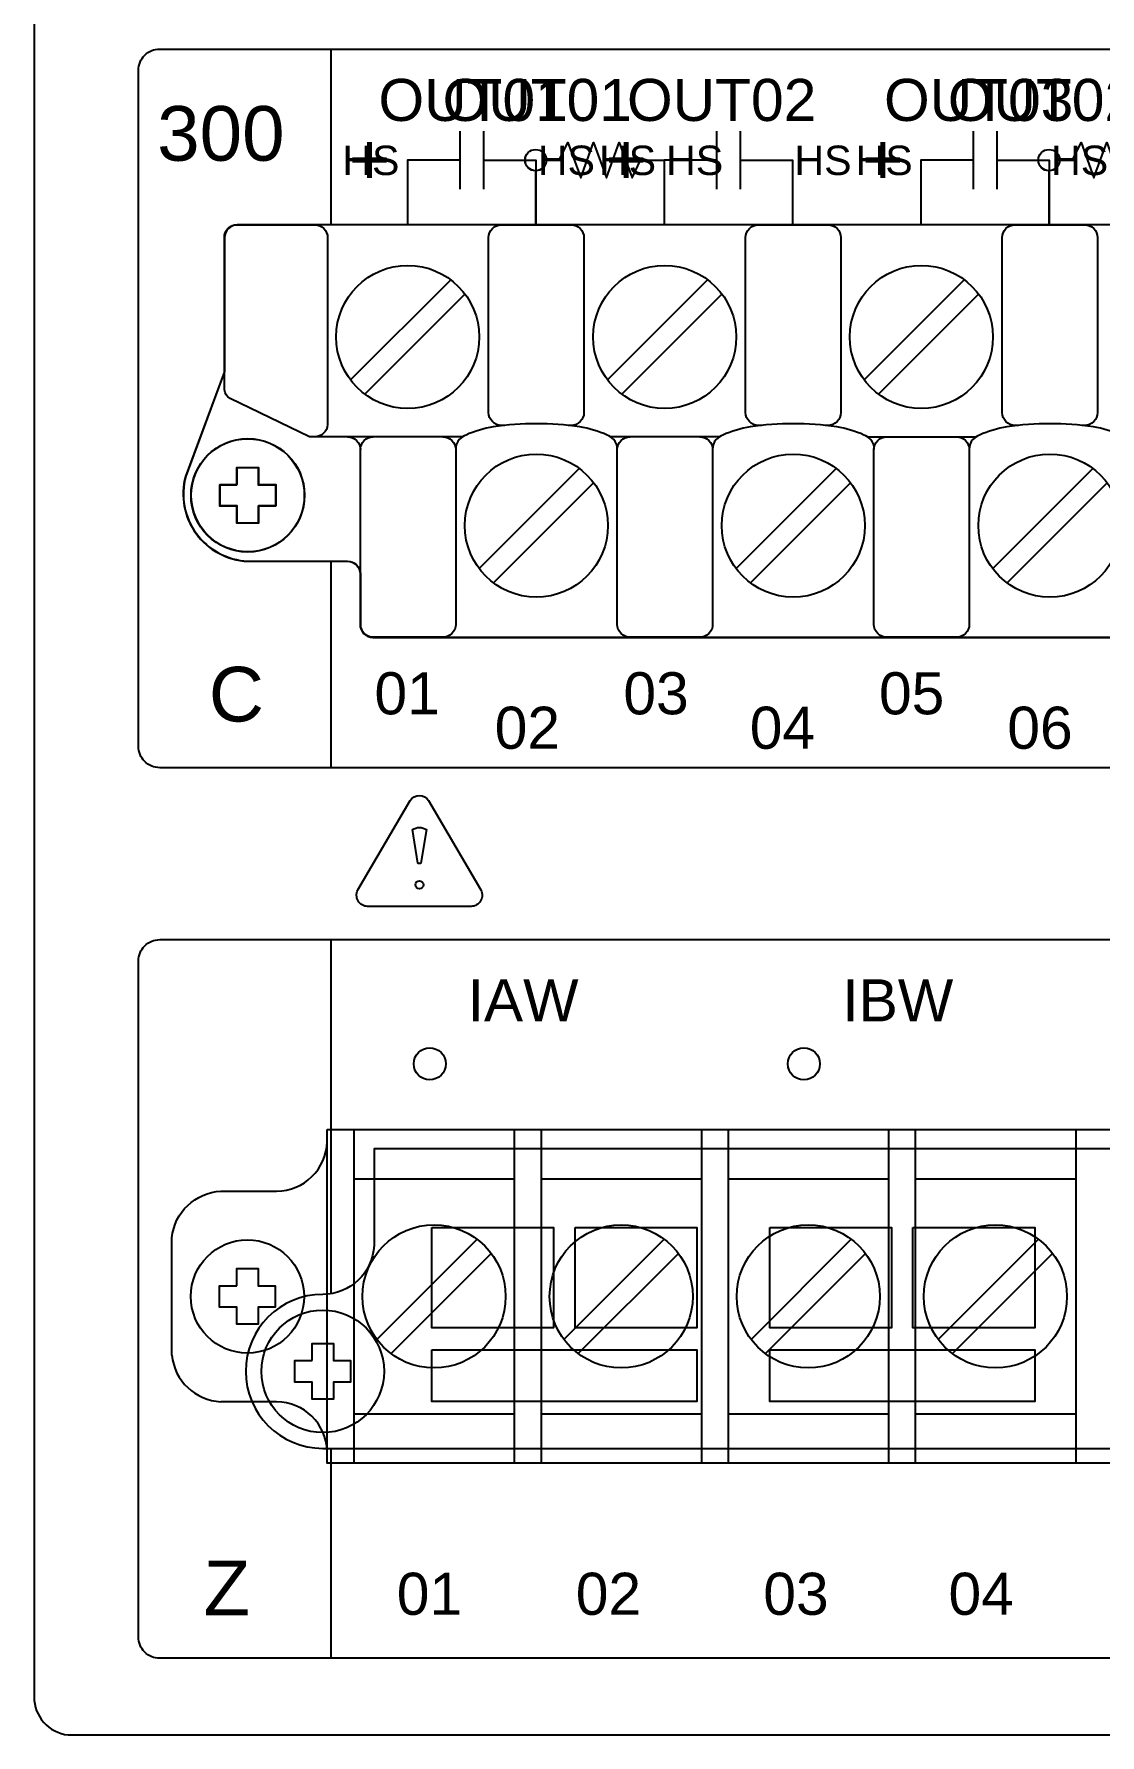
# Model space of a CAD drawing. Extents: x 1 to 47, y 1 to 34.6.
# Drawn here: x 27 to 29.492, y 8.595 to 12.571 of the extents above; entities that cross this region are included whole.
import ezdxf

# ---------------------------------------------------------------- set-up
doc = ezdxf.new("R2010")
doc.units = 0
doc.header["$MEASUREMENT"] = 0
for name, color, linetype in [('2_1__X__SCREW_TERMINAL_BLO', 7, 'CONTINUOUS'), ('2_2__2__CONNECTORIZED', 7, 'CONTINUOUS'), ('8_1__0__EMPTY_IO_BOARD_POS', 7, 'CONTINUOUS'), ('8_2__2___8__OPTOISOLATED_I', 7, 'CONTINUOUS'), ('8_3__7___8__OPTOISOLATED_I', 7, 'CONTINUOUS'), ('8_4__C___18__COMMON____6__', 7, 'CONTINUOUS'), ('8_5__D___18__COMMON____6__', 7, 'CONTINUOUS'), ('8_6__E___8__OPTOISOLATED_I', 7, 'CONTINUOUS'), ('8_7__4___18__COMMON____6__', 7, 'CONTINUOUS'), ('8_8__8___8__OPTOISOLATED_I', 7, 'CONTINUOUS'), ('9_0______DWG_', 7, 'CONTINUOUS')]:
    doc.layers.add(name, color=color, linetype=linetype)
doc.styles.add('ARIAL', font='arial.ttf')

msp = doc.modelspace()

# ---------------------------------------------------------------- linework, layer by layer
at = {"layer": '2_1__X__SCREW_TERMINAL_BLO'}
for points in [[(27.6942, 10.4545), (27.6942, 10.0103)], [(27.7477, 10.0103), (27.7477, 9.2303)], [(28.1227, 10.0103), (28.1227, 9.2303)], [(28.1853, 10.0103), (28.1853, 9.2303)], [(28.5603, 10.0103), (28.5603, 9.2303)], [(28.6228, 10.0103), (28.6228, 9.2303)], [(28.9978, 10.0103), (28.9978, 9.2303)], [(29.0603, 10.0103), (29.0603, 9.2303)], [(29.4353, 10.0103), (29.4353, 9.2303)], [(27.7477, 9.8952), (28.1227, 9.8952)], [(28.1853, 9.8952), (28.5603, 9.8952)], [(28.6228, 9.8952), (28.9978, 9.8952)], [(29.0603, 9.8952), (29.4353, 9.8952)], [(28.0357, 9.7543), (27.8015, 9.5201)], [(28.4732, 9.7543), (28.239, 9.5201)], [(28.9106, 9.7543), (28.6764, 9.5201)], [(29.3481, 9.7543), (29.1139, 9.5201)], [(28.0691, 9.7208), (27.8349, 9.4867)], [(28.5066, 9.7208), (28.2725, 9.4867)], [(28.944, 9.7208), (28.7098, 9.4867)], [(29.3815, 9.7208), (29.1474, 9.4867)], [(28.1227, 9.3454), (27.7477, 9.3454)], [(28.5603, 9.3454), (28.1853, 9.3454)], [(28.9978, 9.3454), (28.6228, 9.3454)], [(29.4353, 9.3454), (29.0603, 9.3454)], [(27.6942, 9.2303), (27.6942, 8.7745)]]:
    msp.add_lwpolyline(points, dxfattribs=at)
for points in [[(27.3224, 9.4831), (27.3224, 9.7575, -0.374201), (27.437, 9.8663), (27.5672, 9.8663, 0.403969), (27.6852, 9.9822)], [(27.3224, 9.4831, 0.374201), (27.437, 9.3743)], [(27.6852, 9.2584, 0.403969), (27.5672, 9.3743), (27.437, 9.3743, -0.374201)]]:
    msp.add_lwpolyline(points, format="xyb", dxfattribs=at)
for points in [[(27.6852, 10.0103), (30.3727, 10.0103), (30.3727, 9.2303), (27.6852, 9.2303)], [(27.474, 9.6451), (27.474, 9.6854), (27.524, 9.6854), (27.524, 9.6451), (27.5641, 9.6451), (27.5641, 9.5951), (27.524, 9.5951), (27.524, 9.5552), (27.474, 9.5552), (27.474, 9.5951), (27.4339, 9.5951), (27.4339, 9.6451)]]:
    msp.add_lwpolyline(points, close=True, dxfattribs=at)
for centre, radius in [((27.9353, 9.6205), 0.1673), ((28.3728, 9.6205), 0.1673), ((28.8102, 9.6205), 0.1673), ((29.2477, 9.6205), 0.1673), ((27.499, 9.6203), 0.1324)]:
    msp.add_circle(centre, radius, dxfattribs=at)
at = {"layer": '2_2__2__CONNECTORIZED'}
for points in [[(27.6942, 10.4545), (27.6942, 9.6269)], [(27.6942, 9.2653), (27.6942, 8.7745)]]:
    msp.add_lwpolyline(points, dxfattribs=at)
msp.add_lwpolyline([(27.675, 9.6253, 1), (27.675, 9.2653), (30.265, 9.2651), (30.265, 9.4914, -0.405199), (30.3849, 9.6053, 0.999995), (30.3849, 9.9654), (27.795, 9.9652), (27.795, 9.7392, -0.399232)], format="xyb", close=True, dxfattribs=at)
for points in [[(27.9299, 9.7818), (28.2149, 9.7818), (28.2149, 9.5468), (27.9299, 9.5468)], [(28.2649, 9.7818), (28.5499, 9.7818), (28.5499, 9.5468), (28.2649, 9.5468)], [(28.7199, 9.7818), (29.0049, 9.7818), (29.0049, 9.5468), (28.7199, 9.5468)], [(29.0549, 9.7818), (29.3399, 9.7818), (29.3399, 9.5468), (29.0549, 9.5468)], [(27.65, 9.4705), (27.65, 9.5104), (27.7, 9.5104), (27.7, 9.4705), (27.7401, 9.4705), (27.7401, 9.4201), (27.7, 9.4201), (27.7, 9.3802), (27.65, 9.3802), (27.65, 9.4201), (27.6099, 9.4201), (27.6099, 9.4705), (27.65, 9.4705)], [(27.9299, 9.4952), (28.5499, 9.4952), (28.5499, 9.3752), (27.9299, 9.3752)], [(28.7199, 9.4952), (29.3399, 9.4952), (29.3399, 9.3752), (28.7199, 9.3752)]]:
    msp.add_lwpolyline(points, close=True, dxfattribs=at)
msp.add_circle((27.675, 9.4453), 0.1433, dxfattribs=at)
at = {"layer": '8_1__0__EMPTY_IO_BOARD_POS'}
msp.add_lwpolyline([(27.7625, 11.3088), (27.7625, 11.1908, 0.414213), (27.7925, 11.1608), (32.7743, 11.1608, 0.414214), (32.8043, 11.1908), (32.8043, 11.5038), (32.8952, 11.7486, 0.480048), (32.7502, 11.9468), (32.516, 11.9468, -0.414214), (32.486, 11.9768), (32.486, 12.0949, 0.414212), (32.456, 12.1249), (32.456, 12.125), (27.4749, 12.125, 0.414215), (27.4449, 12.095), (27.445, 11.7821), (27.3541, 11.5374, 0.47859), (27.4991, 11.3388), (27.7325, 11.3388, -0.414214)], format="xyb", close=True, dxfattribs=at)
msp.add_lwpolyline([(27.4745, 11.5177), (27.4745, 11.558), (27.5244, 11.558), (27.5244, 11.5177), (27.5646, 11.5177), (27.5646, 11.4678), (27.5244, 11.4678), (27.5244, 11.4278), (27.4745, 11.4278), (27.4745, 11.4678), (27.4344, 11.4678), (27.4344, 11.5177)], close=True, dxfattribs=at)
msp.add_circle((27.4995, 11.4929), 0.1324, dxfattribs=at)
at = {"layer": '8_2__2___8__OPTOISOLATED_I'}
for points in [[(27.9953, 12.344), (27.9953, 12.209)], [(28.051, 12.344), (28.051, 12.209)], [(28.5953, 12.344), (28.5953, 12.209)], [(28.651, 12.344), (28.651, 12.209)], [(29.1953, 12.344), (29.1953, 12.209)], [(29.251, 12.344), (29.251, 12.209)], [(27.9953, 12.2765), (27.8732, 12.2765), (27.8732, 12.1253)], [(28.051, 12.2765), (28.1732, 12.2765), (28.1732, 12.1253)], [(28.5953, 12.2765), (28.4732, 12.2765), (28.4732, 12.1253)], [(28.651, 12.2765), (28.7732, 12.2765), (28.7732, 12.1253)], [(29.1953, 12.2765), (29.0732, 12.2765), (29.0732, 12.1253)], [(29.251, 12.2765), (29.3732, 12.2765), (29.3732, 12.1253)], [(27.9741, 11.997), (27.7399, 11.7628)], [(28.5749, 11.997), (28.3407, 11.7628)], [(29.1749, 11.997), (28.9407, 11.7628)], [(28.0075, 11.9635), (27.7733, 11.7294)], [(28.6083, 11.9635), (28.3741, 11.7294)], [(29.2083, 11.9635), (28.9741, 11.7294)], [(28.6031, 11.6299), (28.3472, 11.6299)], [(28.948, 11.6299), (29.2031, 11.6299)], [(28.2747, 11.556), (28.0406, 11.3218)], [(28.8755, 11.556), (28.6413, 11.3218)], [(29.4755, 11.556), (29.2413, 11.3218)], [(28.3082, 11.5225), (28.074, 11.2884)], [(28.9089, 11.5225), (28.6748, 11.2884)], [(29.5089, 11.5225), (29.2748, 11.2884)]]:
    msp.add_lwpolyline(points, dxfattribs=at)
msp.add_lwpolyline([(27.763, 11.3092), (27.763, 11.1912, 0.414213), (27.793, 11.1612), (32.7748, 11.1611, 0.414214), (32.8048, 11.1911), (32.8048, 11.5042), (32.8957, 11.7489, 0.480048), (32.7507, 11.9471), (32.5165, 11.9471, -0.414214), (32.4865, 11.9771), (32.4865, 12.0953, 0.414212), (32.4565, 12.1253), (32.4565, 12.1253), (27.4754, 12.1253, 0.414215), (27.4454, 12.0954), (27.4455, 11.7825), (27.3546, 11.5377, 0.47859), (27.4996, 11.3392), (27.733, 11.3392, -0.414214)], format="xyb", close=True, dxfattribs=at)
for points in [[(28.0023, 11.6299), (27.6442, 11.6299), (27.4583, 11.7197, -0.241986), (27.4455, 11.7396), (27.4454, 12.0953, -0.422157), (27.4721, 12.1252), (27.6564, 12.1253, -0.414214), (27.6864, 12.0953), (27.6864, 11.6582, -0.390527), (27.6564, 11.6299)], [(28.1007, 11.6566), (28.0928, 11.6566, -0.414214), (28.0628, 11.6866), (28.0628, 12.0953, -0.414214), (28.0928, 12.1253), (28.2557, 12.1253, -0.414214), (28.2857, 12.0953), (28.2857, 11.6866, -0.414214), (28.2557, 11.6566), (28.2489, 11.6566)], [(28.7015, 11.6566), (28.6936, 11.6566, -0.414214), (28.6636, 11.6866), (28.6636, 12.0953, -0.414214), (28.6936, 12.1253), (28.8564, 12.1253, -0.414214), (28.8864, 12.0953), (28.8864, 11.6866, -0.414214), (28.8564, 11.6566), (28.8496, 11.6566)], [(29.3015, 11.6566), (29.2936, 11.6566, -0.414214), (29.2636, 11.6866), (29.2636, 12.0953, -0.414214), (29.2936, 12.1253), (29.4564, 12.1253, -0.414214), (29.4864, 12.0953), (29.4864, 11.6866, -0.414214), (29.4564, 11.6566), (29.4496, 11.6566)], [(28.3637, 11.5999, 0.191033), (28.3552, 11.6238, 0.081668), (28.3396, 11.634, 0.0591), (28.2759, 11.6533, 0.034646), (28.1744, 11.6604, 0.03436), (28.0737, 11.6533, 0.0591), (28.01, 11.634, 0.081668), (27.9943, 11.6238, 0.191033), (27.9858, 11.5999)], [(28.9645, 11.5999, 0.191033), (28.956, 11.6238, 0.081668), (28.9404, 11.634, 0.0591), (28.8766, 11.6533, 0.034646), (28.7751, 11.6604, 0.03436), (28.6744, 11.6533, 0.0591), (28.6107, 11.634, 0.081668), (28.5951, 11.6238, 0.191033), (28.5866, 11.5999)], [(29.5645, 11.5999, 0.191033), (29.556, 11.6238, 0.081668), (29.5404, 11.634, 0.0591), (29.4767, 11.6533, 0.034646), (29.3751, 11.6604, 0.03436), (29.2745, 11.6533, 0.0591), (29.2107, 11.634, 0.081668), (29.1951, 11.6238, 0.191033), (29.1866, 11.5999)], [(27.733, 11.6299, -0.414214), (27.763, 11.5999)], [(27.9558, 11.6299, -0.414214), (27.9858, 11.5999), (27.9858, 11.1912, -0.414214), (27.9558, 11.1612), (27.793, 11.1612, -0.414214), (27.763, 11.1912), (27.763, 11.5999, -0.414214), (27.793, 11.6299)], [(28.5566, 11.6299, -0.414214), (28.5866, 11.5999), (28.5866, 11.1912, -0.414214), (28.5566, 11.1612), (28.3937, 11.1612, -0.414214), (28.3637, 11.1912), (28.3637, 11.5999, -0.414214), (28.3937, 11.6299)], [(29.1566, 11.6299, -0.414214), (29.1866, 11.5999), (29.1866, 11.1912, -0.414214), (29.1566, 11.1612), (28.9937, 11.1612, -0.414214), (28.9637, 11.1912), (28.9637, 11.5999, -0.414214), (28.9937, 11.6299)]]:
    msp.add_lwpolyline(points, format="xyb", dxfattribs=at)
msp.add_lwpolyline([(27.475, 11.5181), (27.475, 11.5584), (27.525, 11.5584), (27.525, 11.5181), (27.5651, 11.5181), (27.5651, 11.4681), (27.525, 11.4681), (27.525, 11.4282), (27.475, 11.4282), (27.475, 11.4681), (27.4349, 11.4681), (27.4349, 11.5181)], close=True, dxfattribs=at)
for centre, radius in [((27.8737, 11.8632), 0.1673), ((28.4745, 11.8632), 0.1673), ((29.0745, 11.8632), 0.1673), ((27.5, 11.4933), 0.1324), ((28.1744, 11.4222), 0.1673), ((28.7751, 11.4222), 0.1673), ((29.3751, 11.4222), 0.1673)]:
    msp.add_circle(centre, radius, dxfattribs=at)
at = {"layer": '8_3__7___8__OPTOISOLATED_I'}
for points in [[(27.9953, 12.344), (27.9953, 12.209)], [(28.0509, 12.344), (28.0509, 12.209)], [(28.5953, 12.344), (28.5953, 12.209)], [(28.6509, 12.344), (28.6509, 12.209)], [(29.1953, 12.344), (29.1953, 12.209)], [(29.2509, 12.344), (29.2509, 12.209)], [(27.9953, 12.2765), (27.8731, 12.2765), (27.8731, 12.1253)], [(28.0509, 12.2765), (28.1731, 12.2765), (28.1731, 12.1253)], [(28.5953, 12.2765), (28.4731, 12.2765), (28.4731, 12.1253)], [(28.6509, 12.2765), (28.7731, 12.2765), (28.7731, 12.1253)], [(29.1953, 12.2765), (29.0731, 12.2765), (29.0731, 12.1253)], [(29.2509, 12.2765), (29.3731, 12.2765), (29.3731, 12.1253)], [(27.9741, 11.997), (27.7399, 11.7628)], [(28.5749, 11.997), (28.3407, 11.7628)], [(29.1749, 11.997), (28.9407, 11.7628)], [(28.0075, 11.9635), (27.7733, 11.7294)], [(28.6083, 11.9635), (28.3741, 11.7294)], [(29.2083, 11.9635), (28.9741, 11.7294)], [(28.6031, 11.6299), (28.3472, 11.6299)], [(28.948, 11.6299), (29.2031, 11.6299)], [(28.2747, 11.556), (28.0406, 11.3218)], [(28.8755, 11.556), (28.6413, 11.3218)], [(29.4755, 11.556), (29.2413, 11.3218)], [(28.3082, 11.5225), (28.074, 11.2884)], [(28.9089, 11.5225), (28.6748, 11.2884)], [(29.5089, 11.5225), (29.2748, 11.2884)]]:
    msp.add_lwpolyline(points, dxfattribs=at)
msp.add_lwpolyline([(27.763, 11.3092), (27.763, 11.1912, 0.414213), (27.793, 11.1612), (32.7748, 11.1611, 0.414214), (32.8048, 11.1911), (32.8048, 11.5042), (32.8957, 11.7489, 0.480048), (32.7507, 11.9471), (32.5165, 11.9471, -0.414214), (32.4865, 11.9771), (32.4865, 12.0953, 0.414212), (32.4565, 12.1253), (32.4565, 12.1253), (27.4754, 12.1253, 0.414215), (27.4454, 12.0954), (27.4455, 11.7825), (27.3546, 11.5377, 0.47859), (27.4996, 11.3392), (27.733, 11.3392, -0.414214)], format="xyb", close=True, dxfattribs=at)
for points in [[(28.0023, 11.6299), (27.6442, 11.6299), (27.4583, 11.7197, -0.241986), (27.4455, 11.7396), (27.4454, 12.0953, -0.422157), (27.4721, 12.1252), (27.6564, 12.1253, -0.414214), (27.6864, 12.0953), (27.6864, 11.6582, -0.390527), (27.6564, 11.6299)], [(28.1007, 11.6566), (28.0928, 11.6566, -0.414214), (28.0628, 11.6866), (28.0628, 12.0953, -0.414214), (28.0928, 12.1253), (28.2557, 12.1253, -0.414214), (28.2857, 12.0953), (28.2857, 11.6866, -0.414214), (28.2557, 11.6566), (28.2489, 11.6566)], [(28.7015, 11.6566), (28.6936, 11.6566, -0.414214), (28.6636, 11.6866), (28.6636, 12.0953, -0.414214), (28.6936, 12.1253), (28.8564, 12.1253, -0.414214), (28.8864, 12.0953), (28.8864, 11.6866, -0.414214), (28.8564, 11.6566), (28.8496, 11.6566)], [(29.3015, 11.6566), (29.2936, 11.6566, -0.414214), (29.2636, 11.6866), (29.2636, 12.0953, -0.414214), (29.2936, 12.1253), (29.4564, 12.1253, -0.414214), (29.4864, 12.0953), (29.4864, 11.6866, -0.414214), (29.4564, 11.6566), (29.4496, 11.6566)], [(28.3637, 11.5999, 0.191033), (28.3552, 11.6238, 0.081668), (28.3396, 11.634, 0.0591), (28.2759, 11.6533, 0.034646), (28.1744, 11.6604, 0.03436), (28.0737, 11.6533, 0.0591), (28.01, 11.634, 0.081668), (27.9943, 11.6238, 0.191033), (27.9858, 11.5999)], [(28.9645, 11.5999, 0.191033), (28.956, 11.6238, 0.081668), (28.9404, 11.634, 0.0591), (28.8766, 11.6533, 0.034646), (28.7751, 11.6604, 0.03436), (28.6744, 11.6533, 0.0591), (28.6107, 11.634, 0.081668), (28.5951, 11.6238, 0.191033), (28.5866, 11.5999)], [(29.5645, 11.5999, 0.191033), (29.556, 11.6238, 0.081668), (29.5404, 11.634, 0.0591), (29.4767, 11.6533, 0.034646), (29.3751, 11.6604, 0.03436), (29.2745, 11.6533, 0.0591), (29.2107, 11.634, 0.081668), (29.1951, 11.6238, 0.191033), (29.1866, 11.5999)], [(27.733, 11.6299, -0.414214), (27.763, 11.5999)], [(27.9558, 11.6299, -0.414214), (27.9858, 11.5999), (27.9858, 11.1912, -0.414214), (27.9558, 11.1612), (27.793, 11.1612, -0.414214), (27.763, 11.1912), (27.763, 11.5999, -0.414214), (27.793, 11.6299)], [(28.5566, 11.6299, -0.414214), (28.5866, 11.5999), (28.5866, 11.1912, -0.414214), (28.5566, 11.1612), (28.3937, 11.1612, -0.414214), (28.3637, 11.1912), (28.3637, 11.5999, -0.414214), (28.3937, 11.6299)], [(29.1566, 11.6299, -0.414214), (29.1866, 11.5999), (29.1866, 11.1912, -0.414214), (29.1566, 11.1612), (28.9937, 11.1612, -0.414214), (28.9637, 11.1912), (28.9637, 11.5999, -0.414214), (28.9937, 11.6299)]]:
    msp.add_lwpolyline(points, format="xyb", dxfattribs=at)
msp.add_lwpolyline([(27.475, 11.5181), (27.475, 11.5584), (27.525, 11.5584), (27.525, 11.5181), (27.5651, 11.5181), (27.5651, 11.4681), (27.525, 11.4681), (27.525, 11.4282), (27.475, 11.4282), (27.475, 11.4681), (27.4349, 11.4681), (27.4349, 11.5181)], close=True, dxfattribs=at)
for centre, radius in [((27.8737, 11.8632), 0.1673), ((28.4745, 11.8632), 0.1673), ((29.0745, 11.8632), 0.1673), ((27.5, 11.4933), 0.1324), ((28.1744, 11.4222), 0.1673), ((28.7751, 11.4222), 0.1673), ((29.3751, 11.4222), 0.1673)]:
    msp.add_circle(centre, radius, dxfattribs=at)
at = {"layer": '8_4__C___18__COMMON____6__'}
for points in [[(27.9953, 12.344), (27.9953, 12.209)], [(28.0509, 12.344), (28.0509, 12.209)], [(28.5953, 12.344), (28.5953, 12.209)], [(28.6509, 12.344), (28.6509, 12.209)], [(29.1953, 12.344), (29.1953, 12.209)], [(29.2509, 12.344), (29.2509, 12.209)], [(27.9953, 12.2765), (27.8731, 12.2765), (27.8731, 12.1253)], [(28.0509, 12.2765), (28.1731, 12.2765), (28.1731, 12.1253)], [(28.5953, 12.2765), (28.4731, 12.2765), (28.4731, 12.1253)], [(28.6509, 12.2765), (28.7731, 12.2765), (28.7731, 12.1253)], [(29.1953, 12.2765), (29.0731, 12.2765), (29.0731, 12.1253)], [(29.2509, 12.2765), (29.3731, 12.2765), (29.3731, 12.1253)], [(27.9741, 11.997), (27.7399, 11.7628)], [(28.5749, 11.997), (28.3407, 11.7628)], [(29.1749, 11.997), (28.9407, 11.7628)], [(28.0075, 11.9635), (27.7733, 11.7294)], [(28.6083, 11.9635), (28.3741, 11.7294)], [(29.2083, 11.9635), (28.9741, 11.7294)], [(28.6031, 11.6299), (28.3472, 11.6299)], [(28.948, 11.6299), (29.2031, 11.6299)], [(28.2747, 11.556), (28.0406, 11.3218)], [(28.8755, 11.556), (28.6413, 11.3218)], [(29.4755, 11.556), (29.2413, 11.3218)], [(28.3082, 11.5225), (28.074, 11.2884)], [(28.9089, 11.5225), (28.6748, 11.2884)], [(29.5089, 11.5225), (29.2748, 11.2884)]]:
    msp.add_lwpolyline(points, dxfattribs=at)
msp.add_lwpolyline([(27.763, 11.3092), (27.763, 11.1912, 0.414213), (27.793, 11.1612), (32.7748, 11.1611, 0.414214), (32.8048, 11.1911), (32.8048, 11.5042), (32.8957, 11.7489, 0.480048), (32.7507, 11.9471), (32.5165, 11.9471, -0.414214), (32.4865, 11.9771), (32.4865, 12.0953, 0.414212), (32.4565, 12.1253), (32.4565, 12.1253), (27.4754, 12.1253, 0.414215), (27.4454, 12.0954), (27.4455, 11.7825), (27.3546, 11.5377, 0.47859), (27.4996, 11.3392), (27.733, 11.3392, -0.414214)], format="xyb", close=True, dxfattribs=at)
for points in [[(28.0023, 11.6299), (27.6442, 11.6299), (27.4583, 11.7197, -0.241986), (27.4455, 11.7396), (27.4454, 12.0953, -0.422157), (27.4721, 12.1252), (27.6564, 12.1253, -0.414214), (27.6864, 12.0953), (27.6864, 11.6582, -0.390527), (27.6564, 11.6299)], [(28.1007, 11.6566), (28.0928, 11.6566, -0.414214), (28.0628, 11.6866), (28.0628, 12.0953, -0.414214), (28.0928, 12.1253), (28.2557, 12.1253, -0.414214), (28.2857, 12.0953), (28.2857, 11.6866, -0.414214), (28.2557, 11.6566), (28.2489, 11.6566)], [(28.7015, 11.6566), (28.6936, 11.6566, -0.414214), (28.6636, 11.6866), (28.6636, 12.0953, -0.414214), (28.6936, 12.1253), (28.8564, 12.1253, -0.414214), (28.8864, 12.0953), (28.8864, 11.6866, -0.414214), (28.8564, 11.6566), (28.8496, 11.6566)], [(29.3015, 11.6566), (29.2936, 11.6566, -0.414214), (29.2636, 11.6866), (29.2636, 12.0953, -0.414214), (29.2936, 12.1253), (29.4564, 12.1253, -0.414214), (29.4864, 12.0953), (29.4864, 11.6866, -0.414214), (29.4564, 11.6566), (29.4496, 11.6566)], [(28.3637, 11.5999, 0.191033), (28.3552, 11.6238, 0.081668), (28.3396, 11.634, 0.0591), (28.2759, 11.6533, 0.034646), (28.1744, 11.6604, 0.03436), (28.0737, 11.6533, 0.0591), (28.01, 11.634, 0.081668), (27.9943, 11.6238, 0.191033), (27.9858, 11.5999)], [(28.9645, 11.5999, 0.191033), (28.956, 11.6238, 0.081668), (28.9404, 11.634, 0.0591), (28.8766, 11.6533, 0.034646), (28.7751, 11.6604, 0.03436), (28.6744, 11.6533, 0.0591), (28.6107, 11.634, 0.081668), (28.5951, 11.6238, 0.191033), (28.5866, 11.5999)], [(29.5645, 11.5999, 0.191033), (29.556, 11.6238, 0.081668), (29.5404, 11.634, 0.0591), (29.4767, 11.6533, 0.034646), (29.3751, 11.6604, 0.03436), (29.2745, 11.6533, 0.0591), (29.2107, 11.634, 0.081668), (29.1951, 11.6238, 0.191033), (29.1866, 11.5999)], [(27.733, 11.6299, -0.414214), (27.763, 11.5999)], [(27.9558, 11.6299, -0.414214), (27.9858, 11.5999), (27.9858, 11.1912, -0.414214), (27.9558, 11.1612), (27.793, 11.1612, -0.414214), (27.763, 11.1912), (27.763, 11.5999, -0.414214), (27.793, 11.6299)], [(28.5566, 11.6299, -0.414214), (28.5866, 11.5999), (28.5866, 11.1912, -0.414214), (28.5566, 11.1612), (28.3937, 11.1612, -0.414214), (28.3637, 11.1912), (28.3637, 11.5999, -0.414214), (28.3937, 11.6299)], [(29.1566, 11.6299, -0.414214), (29.1866, 11.5999), (29.1866, 11.1912, -0.414214), (29.1566, 11.1612), (28.9937, 11.1612, -0.414214), (28.9637, 11.1912), (28.9637, 11.5999, -0.414214), (28.9937, 11.6299)]]:
    msp.add_lwpolyline(points, format="xyb", dxfattribs=at)
msp.add_lwpolyline([(27.475, 11.5181), (27.475, 11.5584), (27.525, 11.5584), (27.525, 11.5181), (27.5651, 11.5181), (27.5651, 11.4681), (27.525, 11.4681), (27.525, 11.4282), (27.475, 11.4282), (27.475, 11.4681), (27.4349, 11.4681), (27.4349, 11.5181)], close=True, dxfattribs=at)
for centre, radius in [((27.8737, 11.8632), 0.1673), ((28.4745, 11.8632), 0.1673), ((29.0745, 11.8632), 0.1673), ((27.5, 11.4933), 0.1324), ((28.1744, 11.4222), 0.1673), ((28.7751, 11.4222), 0.1673), ((29.3751, 11.4222), 0.1673)]:
    msp.add_circle(centre, radius, dxfattribs=at)
at = {"layer": '8_5__D___18__COMMON____6__'}
for points in [[(27.9953, 12.344), (27.9953, 12.209)], [(28.0509, 12.344), (28.0509, 12.209)], [(28.5953, 12.344), (28.5953, 12.209)], [(28.6509, 12.344), (28.6509, 12.209)], [(29.1953, 12.344), (29.1953, 12.209)], [(29.2509, 12.344), (29.2509, 12.209)], [(27.9953, 12.2765), (27.8731, 12.2765), (27.8731, 12.1253)], [(28.0509, 12.2765), (28.1731, 12.2765), (28.1731, 12.1253)], [(28.5953, 12.2765), (28.4731, 12.2765), (28.4731, 12.1253)], [(28.6509, 12.2765), (28.7731, 12.2765), (28.7731, 12.1253)], [(29.1953, 12.2765), (29.0731, 12.2765), (29.0731, 12.1253)], [(29.2509, 12.2765), (29.3731, 12.2765), (29.3731, 12.1253)], [(27.9741, 11.997), (27.7399, 11.7628)], [(28.5749, 11.997), (28.3407, 11.7628)], [(29.1749, 11.997), (28.9407, 11.7628)], [(28.0075, 11.9635), (27.7733, 11.7294)], [(28.6083, 11.9635), (28.3741, 11.7294)], [(29.2083, 11.9635), (28.9741, 11.7294)], [(28.6031, 11.6299), (28.3472, 11.6299)], [(28.948, 11.6299), (29.2031, 11.6299)], [(28.2747, 11.556), (28.0406, 11.3218)], [(28.8755, 11.556), (28.6413, 11.3218)], [(29.4755, 11.556), (29.2413, 11.3218)], [(28.3082, 11.5225), (28.074, 11.2884)], [(28.9089, 11.5225), (28.6748, 11.2884)], [(29.5089, 11.5225), (29.2748, 11.2884)]]:
    msp.add_lwpolyline(points, dxfattribs=at)
msp.add_lwpolyline([(27.763, 11.3092), (27.763, 11.1912, 0.414213), (27.793, 11.1612), (32.7748, 11.1611, 0.414214), (32.8048, 11.1911), (32.8048, 11.5042), (32.8957, 11.7489, 0.480048), (32.7507, 11.9471), (32.5165, 11.9471, -0.414214), (32.4865, 11.9771), (32.4865, 12.0953, 0.414212), (32.4565, 12.1253), (32.4565, 12.1253), (27.4754, 12.1253, 0.414215), (27.4454, 12.0954), (27.4455, 11.7825), (27.3546, 11.5377, 0.47859), (27.4996, 11.3392), (27.733, 11.3392, -0.414214)], format="xyb", close=True, dxfattribs=at)
for points in [[(28.0023, 11.6299), (27.6442, 11.6299), (27.4583, 11.7197, -0.241986), (27.4455, 11.7396), (27.4454, 12.0953, -0.422157), (27.4721, 12.1252), (27.6564, 12.1253, -0.414214), (27.6864, 12.0953), (27.6864, 11.6582, -0.390527), (27.6564, 11.6299)], [(28.1007, 11.6566), (28.0928, 11.6566, -0.414214), (28.0628, 11.6866), (28.0628, 12.0953, -0.414214), (28.0928, 12.1253), (28.2557, 12.1253, -0.414214), (28.2857, 12.0953), (28.2857, 11.6866, -0.414214), (28.2557, 11.6566), (28.2489, 11.6566)], [(28.7015, 11.6566), (28.6936, 11.6566, -0.414214), (28.6636, 11.6866), (28.6636, 12.0953, -0.414214), (28.6936, 12.1253), (28.8564, 12.1253, -0.414214), (28.8864, 12.0953), (28.8864, 11.6866, -0.414214), (28.8564, 11.6566), (28.8496, 11.6566)], [(29.3015, 11.6566), (29.2936, 11.6566, -0.414214), (29.2636, 11.6866), (29.2636, 12.0953, -0.414214), (29.2936, 12.1253), (29.4564, 12.1253, -0.414214), (29.4864, 12.0953), (29.4864, 11.6866, -0.414214), (29.4564, 11.6566), (29.4496, 11.6566)], [(28.3637, 11.5999, 0.191033), (28.3552, 11.6238, 0.081668), (28.3396, 11.634, 0.0591), (28.2759, 11.6533, 0.034646), (28.1744, 11.6604, 0.03436), (28.0737, 11.6533, 0.0591), (28.01, 11.634, 0.081668), (27.9943, 11.6238, 0.191033), (27.9858, 11.5999)], [(28.9645, 11.5999, 0.191033), (28.956, 11.6238, 0.081668), (28.9404, 11.634, 0.0591), (28.8766, 11.6533, 0.034646), (28.7751, 11.6604, 0.03436), (28.6744, 11.6533, 0.0591), (28.6107, 11.634, 0.081668), (28.5951, 11.6238, 0.191033), (28.5866, 11.5999)], [(29.5645, 11.5999, 0.191033), (29.556, 11.6238, 0.081668), (29.5404, 11.634, 0.0591), (29.4767, 11.6533, 0.034646), (29.3751, 11.6604, 0.03436), (29.2745, 11.6533, 0.0591), (29.2107, 11.634, 0.081668), (29.1951, 11.6238, 0.191033), (29.1866, 11.5999)], [(27.733, 11.6299, -0.414214), (27.763, 11.5999)], [(27.9558, 11.6299, -0.414214), (27.9858, 11.5999), (27.9858, 11.1912, -0.414214), (27.9558, 11.1612), (27.793, 11.1612, -0.414214), (27.763, 11.1912), (27.763, 11.5999, -0.414214), (27.793, 11.6299)], [(28.5566, 11.6299, -0.414214), (28.5866, 11.5999), (28.5866, 11.1912, -0.414214), (28.5566, 11.1612), (28.3937, 11.1612, -0.414214), (28.3637, 11.1912), (28.3637, 11.5999, -0.414214), (28.3937, 11.6299)], [(29.1566, 11.6299, -0.414214), (29.1866, 11.5999), (29.1866, 11.1912, -0.414214), (29.1566, 11.1612), (28.9937, 11.1612, -0.414214), (28.9637, 11.1912), (28.9637, 11.5999, -0.414214), (28.9937, 11.6299)]]:
    msp.add_lwpolyline(points, format="xyb", dxfattribs=at)
msp.add_lwpolyline([(27.475, 11.5181), (27.475, 11.5584), (27.525, 11.5584), (27.525, 11.5181), (27.5651, 11.5181), (27.5651, 11.4681), (27.525, 11.4681), (27.525, 11.4282), (27.475, 11.4282), (27.475, 11.4681), (27.4349, 11.4681), (27.4349, 11.5181)], close=True, dxfattribs=at)
for centre, radius in [((27.8737, 11.8632), 0.1673), ((28.4745, 11.8632), 0.1673), ((29.0745, 11.8632), 0.1673), ((27.5, 11.4933), 0.1324), ((28.1744, 11.4222), 0.1673), ((28.7751, 11.4222), 0.1673), ((29.3751, 11.4222), 0.1673)]:
    msp.add_circle(centre, radius, dxfattribs=at)
at = {"layer": '8_6__E___8__OPTOISOLATED_I'}
for points in [[(27.9953, 12.3365), (27.9953, 12.2165)], [(28.0509, 12.3365), (28.0509, 12.2165)], [(29.1953, 12.3365), (29.1953, 12.2165)], [(29.2509, 12.3365), (29.2509, 12.2165)], [(28.1981, 12.2765), (28.228, 12.2765), (28.248, 12.3177), (28.2781, 12.2352), (28.3081, 12.3177), (28.3381, 12.2352), (28.3681, 12.3177), (28.3981, 12.2352), (28.4181, 12.2765), (28.4731, 12.2765), (28.4731, 12.1253)], [(29.3981, 12.2765), (29.4281, 12.2765), (29.4481, 12.3177), (29.4781, 12.2352), (29.5081, 12.3177), (29.5381, 12.2352), (29.5681, 12.3177), (29.5982, 12.2352), (29.6182, 12.2765), (29.6731, 12.2765), (29.6731, 12.1253)], [(27.9953, 12.2765), (27.8731, 12.2765), (27.8731, 12.1253)], [(28.0509, 12.2765), (28.1481, 12.2765)], [(28.1731, 12.1253), (28.1731, 12.2515)], [(29.1953, 12.2765), (29.0731, 12.2765), (29.0731, 12.1253)], [(29.2509, 12.2765), (29.3481, 12.2765)], [(29.3731, 12.1253), (29.3731, 12.2515)], [(27.9741, 11.997), (27.7399, 11.7628)], [(28.5749, 11.997), (28.3407, 11.7628)], [(29.1749, 11.997), (28.9407, 11.7628)], [(28.0075, 11.9635), (27.7733, 11.7294)], [(28.6083, 11.9635), (28.3741, 11.7294)], [(29.2083, 11.9635), (28.9741, 11.7294)], [(28.6031, 11.6299), (28.3472, 11.6299)], [(28.948, 11.6299), (29.2031, 11.6299)], [(28.2747, 11.556), (28.0406, 11.3218)], [(28.8755, 11.556), (28.6413, 11.3218)], [(29.4755, 11.556), (29.2413, 11.3218)], [(28.3082, 11.5225), (28.074, 11.2884)], [(28.9089, 11.5225), (28.6748, 11.2884)], [(29.5089, 11.5225), (29.2748, 11.2884)]]:
    msp.add_lwpolyline(points, dxfattribs=at)
msp.add_lwpolyline([(27.763, 11.3092), (27.763, 11.1912, 0.414213), (27.793, 11.1612), (32.7748, 11.1611, 0.414214), (32.8048, 11.1911), (32.8048, 11.5042), (32.8957, 11.7489, 0.480048), (32.7507, 11.9471), (32.5165, 11.9471, -0.414214), (32.4865, 11.9771), (32.4865, 12.0953, 0.414212), (32.4565, 12.1253), (32.4565, 12.1253), (27.4754, 12.1253, 0.414215), (27.4454, 12.0954), (27.4455, 11.7825), (27.3546, 11.5377, 0.47859), (27.4996, 11.3392), (27.733, 11.3392, -0.414214)], format="xyb", close=True, dxfattribs=at)
for points in [[(28.0023, 11.6299), (27.6442, 11.6299), (27.4583, 11.7197, -0.241986), (27.4455, 11.7396), (27.4454, 12.0953, -0.422157), (27.4721, 12.1252), (27.6564, 12.1253, -0.414214), (27.6864, 12.0953), (27.6864, 11.6582, -0.390527), (27.6564, 11.6299)], [(28.1007, 11.6566), (28.0928, 11.6566, -0.414214), (28.0628, 11.6866), (28.0628, 12.0953, -0.414214), (28.0928, 12.1253), (28.2557, 12.1253, -0.414214), (28.2857, 12.0953), (28.2857, 11.6866, -0.414214), (28.2557, 11.6566), (28.2489, 11.6566)], [(28.7015, 11.6566), (28.6936, 11.6566, -0.414214), (28.6636, 11.6866), (28.6636, 12.0953, -0.414214), (28.6936, 12.1253), (28.8564, 12.1253, -0.414214), (28.8864, 12.0953), (28.8864, 11.6866, -0.414214), (28.8564, 11.6566), (28.8496, 11.6566)], [(29.3015, 11.6566), (29.2936, 11.6566, -0.414214), (29.2636, 11.6866), (29.2636, 12.0953, -0.414214), (29.2936, 12.1253), (29.4564, 12.1253, -0.414214), (29.4864, 12.0953), (29.4864, 11.6866, -0.414214), (29.4564, 11.6566), (29.4496, 11.6566)], [(28.3637, 11.5999, 0.191033), (28.3552, 11.6238, 0.081668), (28.3396, 11.634, 0.0591), (28.2759, 11.6533, 0.034646), (28.1744, 11.6604, 0.03436), (28.0737, 11.6533, 0.0591), (28.01, 11.634, 0.081668), (27.9943, 11.6238, 0.191033), (27.9858, 11.5999)], [(28.9645, 11.5999, 0.191033), (28.956, 11.6238, 0.081668), (28.9404, 11.634, 0.0591), (28.8766, 11.6533, 0.034646), (28.7751, 11.6604, 0.03436), (28.6744, 11.6533, 0.0591), (28.6107, 11.634, 0.081668), (28.5951, 11.6238, 0.191033), (28.5866, 11.5999)], [(29.5645, 11.5999, 0.191033), (29.556, 11.6238, 0.081668), (29.5404, 11.634, 0.0591), (29.4767, 11.6533, 0.034646), (29.3751, 11.6604, 0.03436), (29.2745, 11.6533, 0.0591), (29.2107, 11.634, 0.081668), (29.1951, 11.6238, 0.191033), (29.1866, 11.5999)], [(27.733, 11.6299, -0.414214), (27.763, 11.5999)], [(27.9558, 11.6299, -0.414214), (27.9858, 11.5999), (27.9858, 11.1912, -0.414214), (27.9558, 11.1612), (27.793, 11.1612, -0.414214), (27.763, 11.1912), (27.763, 11.5999, -0.414214), (27.793, 11.6299)], [(28.5566, 11.6299, -0.414214), (28.5866, 11.5999), (28.5866, 11.1912, -0.414214), (28.5566, 11.1612), (28.3937, 11.1612, -0.414214), (28.3637, 11.1912), (28.3637, 11.5999, -0.414214), (28.3937, 11.6299)], [(29.1566, 11.6299, -0.414214), (29.1866, 11.5999), (29.1866, 11.1912, -0.414214), (29.1566, 11.1612), (28.9937, 11.1612, -0.414214), (28.9637, 11.1912), (28.9637, 11.5999, -0.414214), (28.9937, 11.6299)]]:
    msp.add_lwpolyline(points, format="xyb", dxfattribs=at)
msp.add_lwpolyline([(27.475, 11.5181), (27.475, 11.5584), (27.525, 11.5584), (27.525, 11.5181), (27.5651, 11.5181), (27.5651, 11.4681), (27.525, 11.4681), (27.525, 11.4282), (27.475, 11.4282), (27.475, 11.4681), (27.4349, 11.4681), (27.4349, 11.5181)], close=True, dxfattribs=at)
for centre, radius in [((28.1731, 12.2765), 0.025), ((29.3731, 12.2765), 0.025), ((27.8737, 11.8632), 0.1673), ((28.4745, 11.8632), 0.1673), ((29.0745, 11.8632), 0.1673), ((27.5, 11.4933), 0.1324), ((28.1744, 11.4222), 0.1673), ((28.7751, 11.4222), 0.1673), ((29.3751, 11.4222), 0.1673)]:
    msp.add_circle(centre, radius, dxfattribs=at)
at = {"layer": '8_7__4___18__COMMON____6__'}
for points in [[(27.9953, 12.344), (27.9953, 12.209)], [(28.051, 12.344), (28.051, 12.209)], [(28.5953, 12.344), (28.5953, 12.209)], [(28.651, 12.344), (28.651, 12.209)], [(29.1953, 12.344), (29.1953, 12.209)], [(29.251, 12.344), (29.251, 12.209)], [(27.9953, 12.2765), (27.8732, 12.2765), (27.8732, 12.1253)], [(28.051, 12.2765), (28.1732, 12.2765), (28.1732, 12.1253)], [(28.5953, 12.2765), (28.4732, 12.2765), (28.4732, 12.1253)], [(28.651, 12.2765), (28.7732, 12.2765), (28.7732, 12.1253)], [(29.1953, 12.2765), (29.0732, 12.2765), (29.0732, 12.1253)], [(29.251, 12.2765), (29.3732, 12.2765), (29.3732, 12.1253)], [(27.9741, 11.997), (27.7399, 11.7628)], [(28.5749, 11.997), (28.3407, 11.7628)], [(29.1749, 11.997), (28.9407, 11.7628)], [(28.0075, 11.9635), (27.7733, 11.7294)], [(28.6083, 11.9635), (28.3741, 11.7294)], [(29.2083, 11.9635), (28.9741, 11.7294)], [(28.6031, 11.6299), (28.3472, 11.6299)], [(28.948, 11.6299), (29.2031, 11.6299)], [(28.2747, 11.556), (28.0406, 11.3218)], [(28.8755, 11.556), (28.6413, 11.3218)], [(29.4755, 11.556), (29.2413, 11.3218)], [(28.3082, 11.5225), (28.074, 11.2884)], [(28.9089, 11.5225), (28.6748, 11.2884)], [(29.5089, 11.5225), (29.2748, 11.2884)]]:
    msp.add_lwpolyline(points, dxfattribs=at)
msp.add_lwpolyline([(27.763, 11.3092), (27.763, 11.1912, 0.414213), (27.793, 11.1612), (32.7748, 11.1611, 0.414214), (32.8048, 11.1911), (32.8048, 11.5042), (32.8957, 11.7489, 0.480048), (32.7507, 11.9471), (32.5165, 11.9471, -0.414214), (32.4865, 11.9771), (32.4865, 12.0953, 0.414212), (32.4565, 12.1253), (32.4565, 12.1253), (27.4754, 12.1253, 0.414215), (27.4454, 12.0954), (27.4455, 11.7825), (27.3546, 11.5377, 0.47859), (27.4996, 11.3392), (27.733, 11.3392, -0.414214)], format="xyb", close=True, dxfattribs=at)
for points in [[(28.0023, 11.6299), (27.6442, 11.6299), (27.4583, 11.7197, -0.241986), (27.4455, 11.7396), (27.4454, 12.0953, -0.422157), (27.4721, 12.1252), (27.6564, 12.1253, -0.414214), (27.6864, 12.0953), (27.6864, 11.6582, -0.390527), (27.6564, 11.6299)], [(28.1007, 11.6566), (28.0928, 11.6566, -0.414214), (28.0628, 11.6866), (28.0628, 12.0953, -0.414214), (28.0928, 12.1253), (28.2557, 12.1253, -0.414214), (28.2857, 12.0953), (28.2857, 11.6866, -0.414214), (28.2557, 11.6566), (28.2489, 11.6566)], [(28.7015, 11.6566), (28.6936, 11.6566, -0.414214), (28.6636, 11.6866), (28.6636, 12.0953, -0.414214), (28.6936, 12.1253), (28.8564, 12.1253, -0.414214), (28.8864, 12.0953), (28.8864, 11.6866, -0.414214), (28.8564, 11.6566), (28.8496, 11.6566)], [(29.3015, 11.6566), (29.2936, 11.6566, -0.414214), (29.2636, 11.6866), (29.2636, 12.0953, -0.414214), (29.2936, 12.1253), (29.4564, 12.1253, -0.414214), (29.4864, 12.0953), (29.4864, 11.6866, -0.414214), (29.4564, 11.6566), (29.4496, 11.6566)], [(28.3637, 11.5999, 0.191033), (28.3552, 11.6238, 0.081668), (28.3396, 11.634, 0.0591), (28.2759, 11.6533, 0.034646), (28.1744, 11.6604, 0.03436), (28.0737, 11.6533, 0.0591), (28.01, 11.634, 0.081668), (27.9943, 11.6238, 0.191033), (27.9858, 11.5999)], [(28.9645, 11.5999, 0.191033), (28.956, 11.6238, 0.081668), (28.9404, 11.634, 0.0591), (28.8766, 11.6533, 0.034646), (28.7751, 11.6604, 0.03436), (28.6744, 11.6533, 0.0591), (28.6107, 11.634, 0.081668), (28.5951, 11.6238, 0.191033), (28.5866, 11.5999)], [(29.5645, 11.5999, 0.191033), (29.556, 11.6238, 0.081668), (29.5404, 11.634, 0.0591), (29.4767, 11.6533, 0.034646), (29.3751, 11.6604, 0.03436), (29.2745, 11.6533, 0.0591), (29.2107, 11.634, 0.081668), (29.1951, 11.6238, 0.191033), (29.1866, 11.5999)], [(27.733, 11.6299, -0.414214), (27.763, 11.5999)], [(27.9558, 11.6299, -0.414214), (27.9858, 11.5999), (27.9858, 11.1912, -0.414214), (27.9558, 11.1612), (27.793, 11.1612, -0.414214), (27.763, 11.1912), (27.763, 11.5999, -0.414214), (27.793, 11.6299)], [(28.5566, 11.6299, -0.414214), (28.5866, 11.5999), (28.5866, 11.1912, -0.414214), (28.5566, 11.1612), (28.3937, 11.1612, -0.414214), (28.3637, 11.1912), (28.3637, 11.5999, -0.414214), (28.3937, 11.6299)], [(29.1566, 11.6299, -0.414214), (29.1866, 11.5999), (29.1866, 11.1912, -0.414214), (29.1566, 11.1612), (28.9937, 11.1612, -0.414214), (28.9637, 11.1912), (28.9637, 11.5999, -0.414214), (28.9937, 11.6299)]]:
    msp.add_lwpolyline(points, format="xyb", dxfattribs=at)
msp.add_lwpolyline([(27.475, 11.5181), (27.475, 11.5584), (27.525, 11.5584), (27.525, 11.5181), (27.5651, 11.5181), (27.5651, 11.4681), (27.525, 11.4681), (27.525, 11.4282), (27.475, 11.4282), (27.475, 11.4681), (27.4349, 11.4681), (27.4349, 11.5181)], close=True, dxfattribs=at)
for centre, radius in [((27.8737, 11.8632), 0.1673), ((28.4745, 11.8632), 0.1673), ((29.0745, 11.8632), 0.1673), ((27.5, 11.4933), 0.1324), ((28.1744, 11.4222), 0.1673), ((28.7751, 11.4222), 0.1673), ((29.3751, 11.4222), 0.1673)]:
    msp.add_circle(centre, radius, dxfattribs=at)
at = {"layer": '8_8__8___8__OPTOISOLATED_I'}
for points in [[(27.9953, 12.3365), (27.9953, 12.2165)], [(28.0509, 12.3365), (28.0509, 12.2165)], [(29.1953, 12.3365), (29.1953, 12.2165)], [(29.2509, 12.3365), (29.2509, 12.2165)], [(28.198, 12.2765), (28.228, 12.2765), (28.248, 12.3177), (28.2781, 12.2352), (28.3081, 12.3177), (28.3381, 12.2352), (28.3681, 12.3177), (28.3981, 12.2352), (28.4181, 12.2765), (28.4731, 12.2765), (28.4731, 12.1253)], [(29.398, 12.2765), (29.4281, 12.2765), (29.4481, 12.3177), (29.4781, 12.2352), (29.5081, 12.3177), (29.5381, 12.2352), (29.5681, 12.3177), (29.5982, 12.2352), (29.6182, 12.2765), (29.6731, 12.2765), (29.6731, 12.1253)], [(27.9953, 12.2765), (27.8731, 12.2765), (27.8731, 12.1253)], [(28.0509, 12.2765), (28.1482, 12.2765)], [(28.1731, 12.2516), (28.1731, 12.1253)], [(29.1953, 12.2765), (29.0731, 12.2765), (29.0731, 12.1253)], [(29.2509, 12.2765), (29.3483, 12.2765)], [(29.3731, 12.2516), (29.3731, 12.1253)], [(27.9741, 11.997), (27.7399, 11.7628)], [(28.5749, 11.997), (28.3407, 11.7628)], [(29.1749, 11.997), (28.9407, 11.7628)], [(28.0075, 11.9635), (27.7733, 11.7294)], [(28.6083, 11.9635), (28.3741, 11.7294)], [(29.2083, 11.9635), (28.9741, 11.7294)], [(28.6031, 11.6299), (28.3472, 11.6299)], [(28.948, 11.6299), (29.2031, 11.6299)], [(28.2747, 11.556), (28.0406, 11.3218)], [(28.8755, 11.556), (28.6413, 11.3218)], [(29.4755, 11.556), (29.2413, 11.3218)], [(28.3082, 11.5225), (28.074, 11.2884)], [(28.9089, 11.5225), (28.6748, 11.2884)], [(29.5089, 11.5225), (29.2748, 11.2884)]]:
    msp.add_lwpolyline(points, dxfattribs=at)
msp.add_lwpolyline([(27.763, 11.3092), (27.763, 11.1912, 0.414213), (27.793, 11.1612), (32.7748, 11.1611, 0.414214), (32.8048, 11.1911), (32.8048, 11.5042), (32.8957, 11.7489, 0.480048), (32.7507, 11.9471), (32.5165, 11.9471, -0.414214), (32.4865, 11.9771), (32.4865, 12.0953, 0.414212), (32.4565, 12.1253), (32.4565, 12.1253), (27.4754, 12.1253, 0.414215), (27.4454, 12.0954), (27.4455, 11.7825), (27.3546, 11.5377, 0.47859), (27.4996, 11.3392), (27.733, 11.3392, -0.414214)], format="xyb", close=True, dxfattribs=at)
for points in [[(28.0023, 11.6299), (27.6442, 11.6299), (27.4583, 11.7197, -0.241986), (27.4455, 11.7396), (27.4454, 12.0953, -0.422157), (27.4721, 12.1252), (27.6564, 12.1253, -0.414214), (27.6864, 12.0953), (27.6864, 11.6582, -0.390527), (27.6564, 11.6299)], [(28.1007, 11.6566), (28.0928, 11.6566, -0.414214), (28.0628, 11.6866), (28.0628, 12.0953, -0.414214), (28.0928, 12.1253), (28.2557, 12.1253, -0.414214), (28.2857, 12.0953), (28.2857, 11.6866, -0.414214), (28.2557, 11.6566), (28.2489, 11.6566)], [(28.7015, 11.6566), (28.6936, 11.6566, -0.414214), (28.6636, 11.6866), (28.6636, 12.0953, -0.414214), (28.6936, 12.1253), (28.8564, 12.1253, -0.414214), (28.8864, 12.0953), (28.8864, 11.6866, -0.414214), (28.8564, 11.6566), (28.8496, 11.6566)], [(29.3015, 11.6566), (29.2936, 11.6566, -0.414214), (29.2636, 11.6866), (29.2636, 12.0953, -0.414214), (29.2936, 12.1253), (29.4564, 12.1253, -0.414214), (29.4864, 12.0953), (29.4864, 11.6866, -0.414214), (29.4564, 11.6566), (29.4496, 11.6566)], [(28.3637, 11.5999, 0.191033), (28.3552, 11.6238, 0.081668), (28.3396, 11.634, 0.0591), (28.2759, 11.6533, 0.034646), (28.1744, 11.6604, 0.03436), (28.0737, 11.6533, 0.0591), (28.01, 11.634, 0.081668), (27.9943, 11.6238, 0.191033), (27.9858, 11.5999)], [(28.9645, 11.5999, 0.191033), (28.956, 11.6238, 0.081668), (28.9404, 11.634, 0.0591), (28.8766, 11.6533, 0.034646), (28.7751, 11.6604, 0.03436), (28.6744, 11.6533, 0.0591), (28.6107, 11.634, 0.081668), (28.5951, 11.6238, 0.191033), (28.5866, 11.5999)], [(29.5645, 11.5999, 0.191033), (29.556, 11.6238, 0.081668), (29.5404, 11.634, 0.0591), (29.4767, 11.6533, 0.034646), (29.3751, 11.6604, 0.03436), (29.2745, 11.6533, 0.0591), (29.2107, 11.634, 0.081668), (29.1951, 11.6238, 0.191033), (29.1866, 11.5999)], [(27.733, 11.6299, -0.414214), (27.763, 11.5999)], [(27.9558, 11.6299, -0.414214), (27.9858, 11.5999), (27.9858, 11.1912, -0.414214), (27.9558, 11.1612), (27.793, 11.1612, -0.414214), (27.763, 11.1912), (27.763, 11.5999, -0.414214), (27.793, 11.6299)], [(28.5566, 11.6299, -0.414214), (28.5866, 11.5999), (28.5866, 11.1912, -0.414214), (28.5566, 11.1612), (28.3937, 11.1612, -0.414214), (28.3637, 11.1912), (28.3637, 11.5999, -0.414214), (28.3937, 11.6299)], [(29.1566, 11.6299, -0.414214), (29.1866, 11.5999), (29.1866, 11.1912, -0.414214), (29.1566, 11.1612), (28.9937, 11.1612, -0.414214), (28.9637, 11.1912), (28.9637, 11.5999, -0.414214), (28.9937, 11.6299)]]:
    msp.add_lwpolyline(points, format="xyb", dxfattribs=at)
msp.add_lwpolyline([(27.475, 11.5181), (27.475, 11.5584), (27.525, 11.5584), (27.525, 11.5181), (27.5651, 11.5181), (27.5651, 11.4681), (27.525, 11.4681), (27.525, 11.4282), (27.475, 11.4282), (27.475, 11.4681), (27.4349, 11.4681), (27.4349, 11.5181)], close=True, dxfattribs=at)
for centre, radius in [((28.1731, 12.2765), 0.0249), ((29.3731, 12.2765), 0.0249), ((27.8737, 11.8632), 0.1673), ((28.4745, 11.8632), 0.1673), ((29.0745, 11.8632), 0.1673), ((27.5, 11.4933), 0.1324), ((28.1744, 11.4222), 0.1673), ((28.7751, 11.4222), 0.1673), ((29.3751, 11.4222), 0.1673)]:
    msp.add_circle(centre, radius, dxfattribs=at)
at = {"layer": '9_0______DWG_'}
for points in [[(44.25, 8.6847), (44.25, 14.8147, 0.414214), (44.16, 14.9047), (27.09, 14.9047, 0.414214), (27, 14.8147), (27, 8.6847, 0.381966), (27.08, 8.5953), (44.17, 8.5953, 0.381966)], [(27.2942, 12.5363), (43.9545, 12.5363, -0.468367), (44.0044, 12.4763), (44.0044, 10.9063, -0.414132), (43.9545, 10.8563), (27.2942, 10.8563, -0.414214), (27.2442, 10.9063), (27.2442, 12.4863, -0.414287)], [(27.9225, 10.7796), (28.0449, 10.5705, -0.555022), (28.022, 10.532), (27.7799, 10.532, -0.555022), (27.757, 10.5705), (27.8794, 10.7796, -0.531445)], [(27.8845, 10.7116, -0.299493), (27.9174, 10.7116), (27.9045, 10.6332), (27.9036, 10.6323), (27.8984, 10.6323), (27.8974, 10.6332), (27.8845, 10.7116)]]:
    msp.add_lwpolyline(points, format="xyb", close=True, dxfattribs=at)
for points in [[(27.6942, 12.5363), (27.6942, 12.1253)], [(27.6942, 11.3392), (27.6942, 10.8563)]]:
    msp.add_lwpolyline(points, dxfattribs=at)
msp.add_lwpolyline([(40.0055, 9.2275), (40.0055, 8.8244, -0.414214), (39.9555, 8.7745), (27.2942, 8.7745, -0.414214), (27.2442, 8.8244), (27.2442, 10.4045, -0.414214), (27.2942, 10.4545), (39.9555, 10.4545, -0.414214), (40.0055, 10.4045), (40.0055, 9.4326)], format="xyb", dxfattribs=at)
for centre, radius in [((27.901, 10.5826), 0.00944), ((27.9252, 10.1642), 0.0375), ((28.7999, 10.1642), 0.0375)]:
    msp.add_circle(centre, radius, dxfattribs=at)

# ---------------------------------------------------------------- texts
at = {"layer": '8_2__2___8__OPTOISOLATED_I', "style": 'ARIAL'}
for s, p in [('OUT01', (27.8053, 12.3681)), ('OUT02', (28.3863, 12.3681)), ('OUT03', (28.9872, 12.3681))]:
    msp.add_text(s, height=0.09833, dxfattribs=at).set_placement(p)
at = {"layer": '8_3__7___8__OPTOISOLATED_I', "style": 'ARIAL'}
for s, height, p in [('OUT01', 0.09833, (27.8053, 12.3681)), ('OUT02', 0.09833, (28.3863, 12.3681)), ('OUT03', 0.09833, (28.9872, 12.3681)), ('+', 0.118, (27.7361, 12.2197)), ('+', 0.118, (28.3361, 12.2197)), ('+', 0.118, (28.9361, 12.2197))]:
    msp.add_text(s, height=height, dxfattribs=at).set_placement(p)
at = {"layer": '8_4__C___18__COMMON____6__', "style": 'ARIAL'}
for s, height, p in [('OUT01', 0.09833, (27.8053, 12.3681)), ('OUT02', 0.09833, (28.3863, 12.3681)), ('OUT03', 0.09833, (28.9872, 12.3681)), ('+', 0.118, (27.7361, 12.2197)), ('HS', 0.06883, (28.1778, 12.2417)), ('+', 0.118, (28.3361, 12.2197)), ('HS', 0.06883, (28.7778, 12.2417)), ('+', 0.118, (28.9361, 12.2197)), ('HS', 0.06883, (29.3778, 12.2417))]:
    msp.add_text(s, height=height, dxfattribs=at).set_placement(p)
at = {"layer": '8_5__D___18__COMMON____6__', "style": 'ARIAL'}
for s, p in [('OUT01', (27.8053, 12.3681)), ('OUT02', (28.3863, 12.3681)), ('OUT03', (28.9872, 12.3681))]:
    msp.add_text(s, height=0.09833, dxfattribs=at).set_placement(p)
at = {"layer": '8_6__E___8__OPTOISOLATED_I', "style": 'ARIAL'}
for s, height, p in [('OUT01', 0.09833, (27.9552, 12.3681)), ('OUT02', 0.09833, (29.1363, 12.3681)), ('+', 0.118, (27.7361, 12.2197)), ('HS', 0.06883, (28.4778, 12.2417)), ('+', 0.118, (28.9361, 12.2197))]:
    msp.add_text(s, height=height, dxfattribs=at).set_placement(p)
at = {"layer": '8_7__4___18__COMMON____6__', "style": 'ARIAL'}
for s, height, p in [('OUT01', 0.09833, (27.8053, 12.3681)), ('OUT02', 0.09833, (28.3863, 12.3681)), ('OUT03', 0.09833, (28.9872, 12.3681)), ('HS', 0.06883, (27.7208, 12.2416)), ('HS', 0.06883, (28.3208, 12.2416)), ('HS', 0.06883, (28.9208, 12.2416))]:
    msp.add_text(s, height=height, dxfattribs=at).set_placement(p)
at = {"layer": '8_8__8___8__OPTOISOLATED_I', "style": 'ARIAL'}
for s, height, p in [('OUT01', 0.09833, (27.9552, 12.3681)), ('OUT02', 0.09833, (29.1363, 12.3681)), ('HS', 0.06883, (27.7208, 12.2416)), ('HS', 0.06883, (28.9208, 12.2416))]:
    msp.add_text(s, height=height, dxfattribs=at).set_placement(p)
at = {"layer": '9_0______DWG_', "style": 'ARIAL'}
for s, height, p in [('300', 0.12783, (27.2879, 12.2751)), ('C', 0.1278, (27.4087, 10.9643)), ('01', 0.09833, (27.7959, 10.9811)), ('03', 0.09833, (28.3779, 10.9811)), ('05', 0.09833, (28.9755, 10.9811)), ('02', 0.09833, (28.077, 10.9006)), ('04', 0.09833, (28.6734, 10.9006)), ('06', 0.09833, (29.2755, 10.9006)), ('IAW', 0.09833, (28.0137, 10.2634)), ('IBW', 0.09833, (28.8898, 10.2634)), ('Z', 0.1278, (27.3961, 8.8747)), ('01', 0.09833, (27.8481, 8.8762)), ('02', 0.09833, (28.2666, 8.8762)), ('03', 0.09833, (28.705, 8.8762)), ('04', 0.09833, (29.138, 8.8762))]:
    msp.add_text(s, height=height, dxfattribs=at).set_placement(p)

doc.saveas('drawing.dxf')
